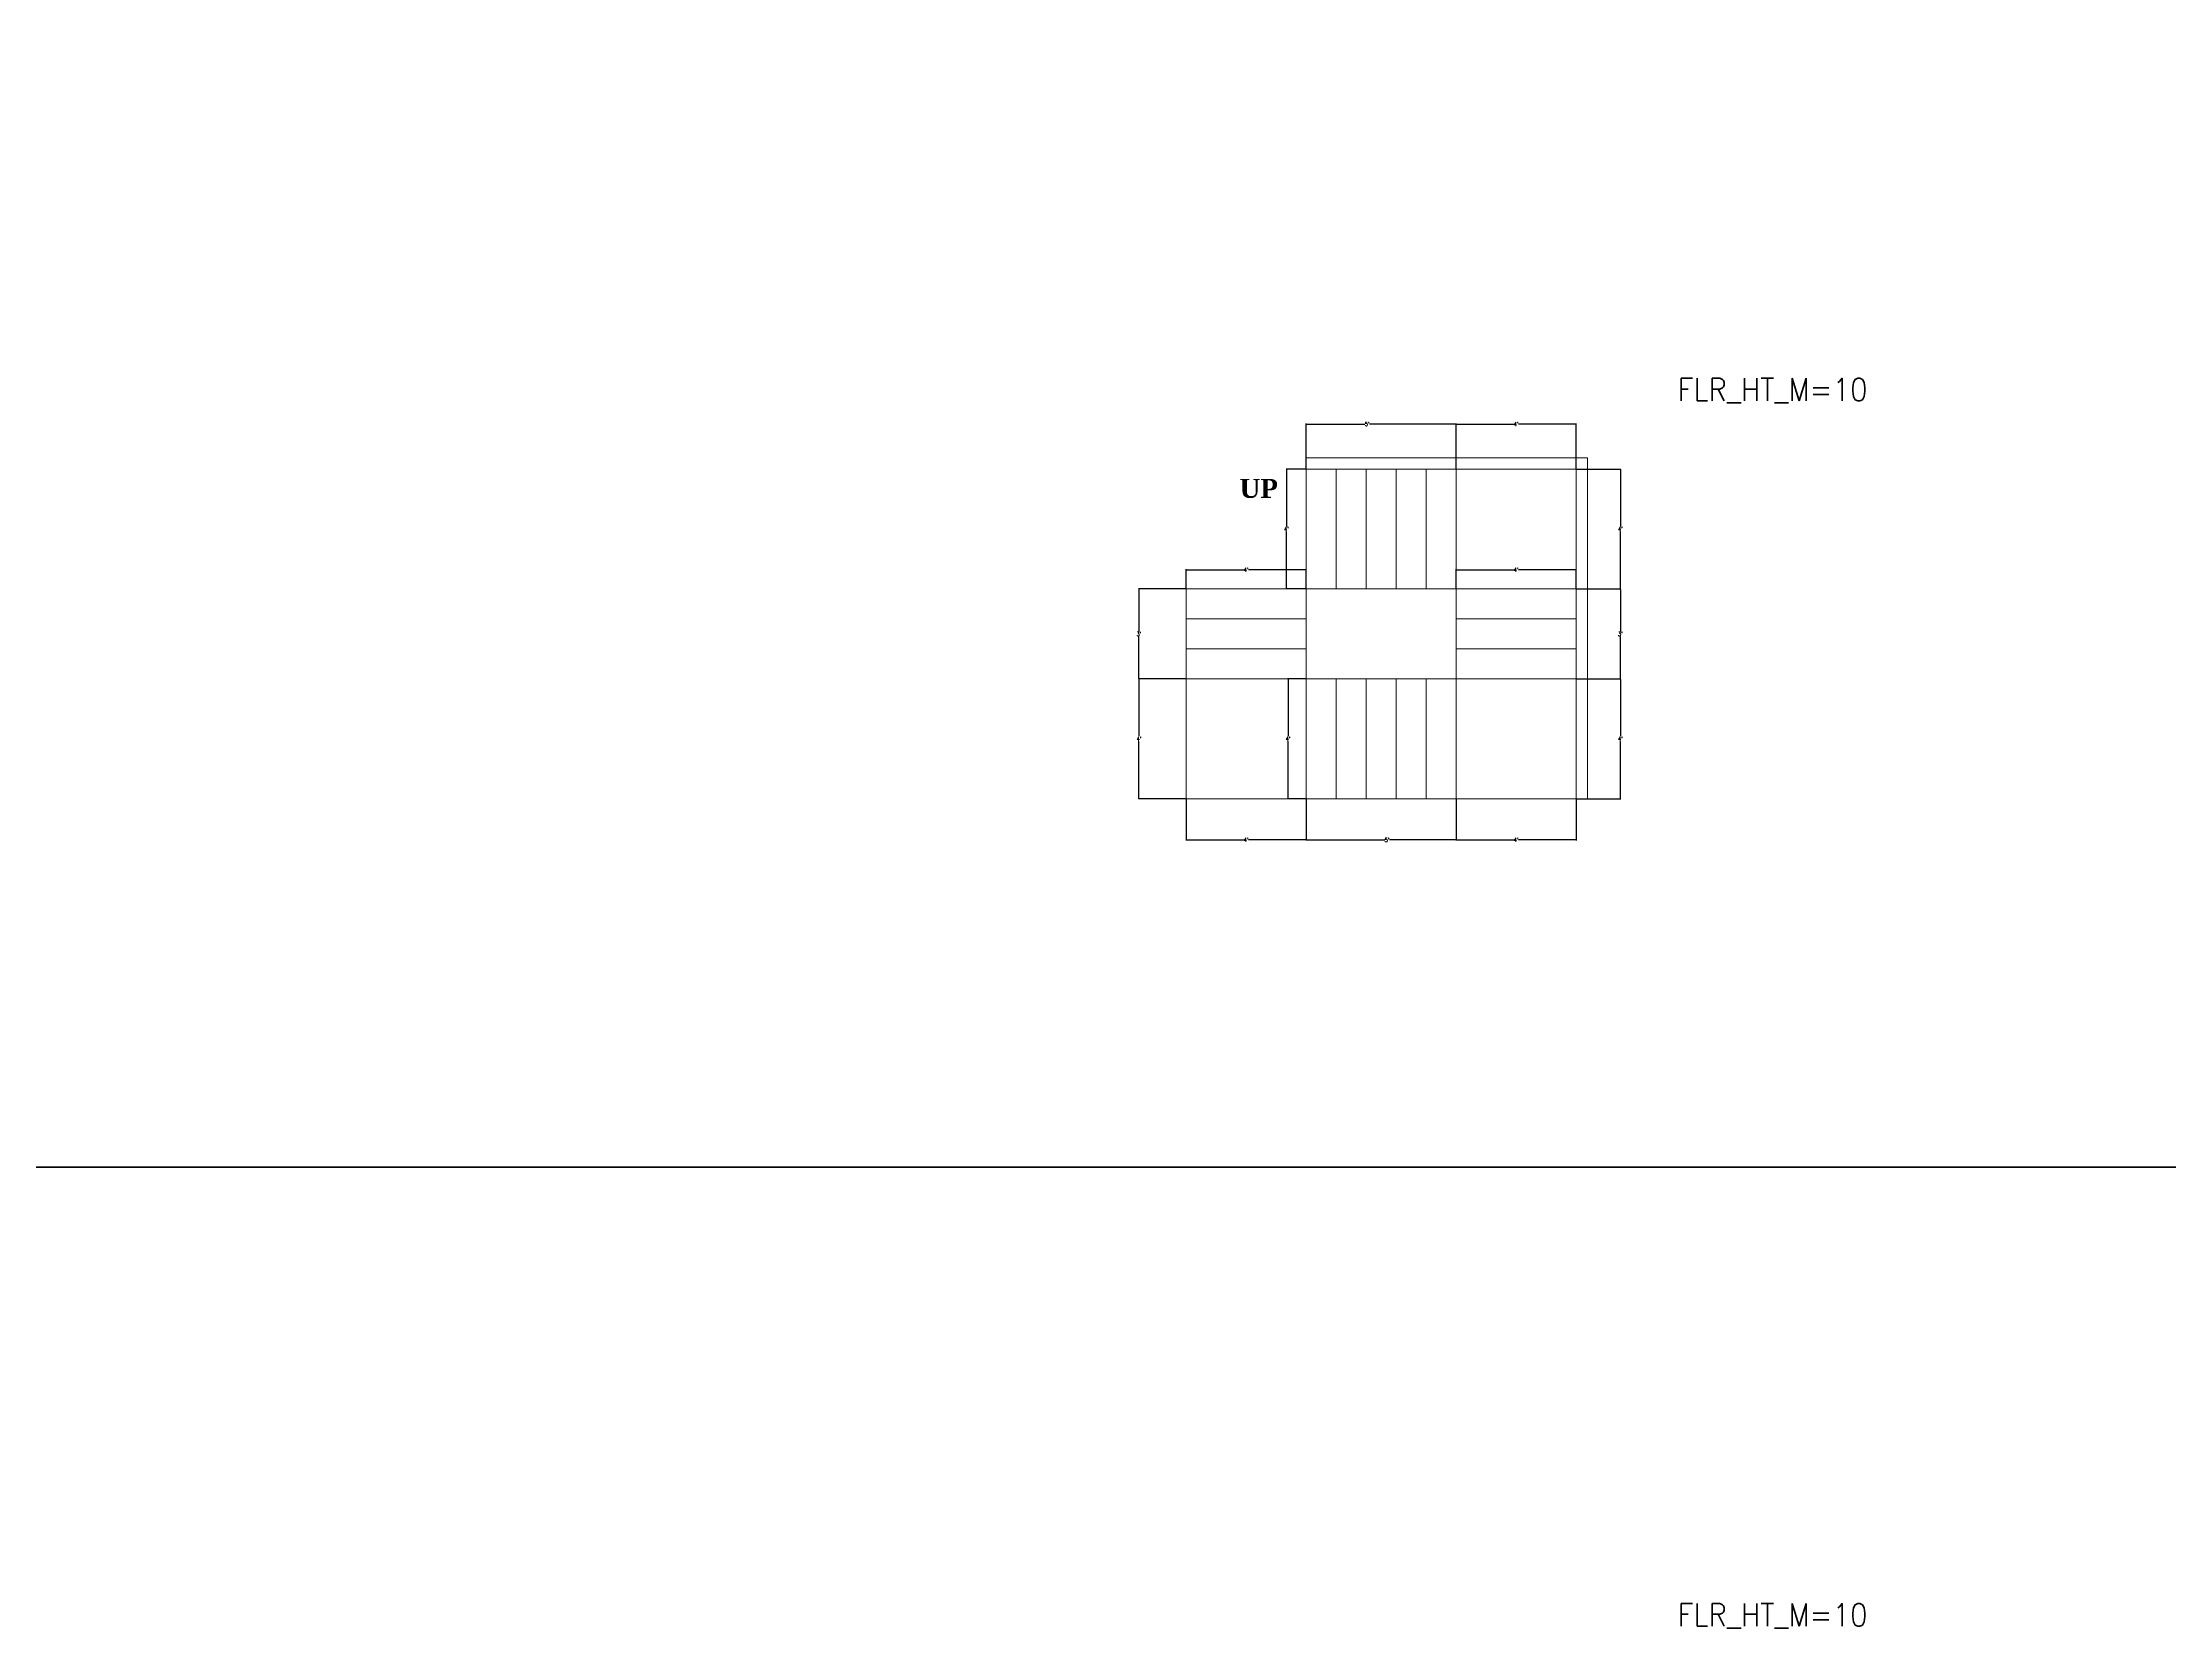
# Model space of a CAD drawing. Header units: feet. Extents: x -2086 to 4549, y -11457 to -6010.
# Drawn here: x 1997 to 2847, y -10754 to -10116 of the extents above; entities that cross this region are included whole.
import ezdxf

# ---------------------------------------------------------------- set-up
doc = ezdxf.new("R2010")
doc.units = ezdxf.units.FT
doc.header["$MEASUREMENT"] = 0
doc.layers.add('BLK_1_FLR_1_STAIR_1', color=7, linetype='Continuous', plot=False)
for name, color, linetype, lineweight in [('BLK_1_FLR_1_STAIR_2', 7, 'Continuous', 0), ('BLK_1_FLR_1_STAIR_2_FLIGHT_2', 7, 'Continuous', 0), ('BLK_1_FLR_1_STAIR_2_FLIGHT_3', 7, 'Continuous', 0), ('BLK_1_FLR_1_STAIR_2_FLIGHT_4', 7, 'Continuous', 0), ('BLK_1_FLR_1_STAIR_2_LANDING_1', 7, 'Continuous', 0), ('BLK_1_FLR_1_STAIR_2_LANDING_2', 7, 'Continuous', 0), ('BLK_1_FLR_1_STAIR_2_LANDING_3', 7, 'Continuous', 0)]:
    doc.layers.add(name, color=color, linetype=linetype, lineweight=lineweight)
doc.layers.add('BLK_1_FLR_1_STAIR_2_FLIGHT_1', color=7, linetype='Continuous', lineweight=0, true_color=0xffffff)
doc.styles.add('MtXpl_Georgia', font='Georgia Bold.ttf')
doc.styles.get("Standard").update_dxf_attribs({"font": 'standard'})
doc.dimstyles.get("Standard").update_dxf_attribs({"dimtxt": 1.625, "dimasz": 0.18, "dimexe": 0.18, "dimexo": 0.0625, "dimgap": 0.09, "dimtad": 0, "dimtih": 1, "dimtoh": 1, "dimdec": 1, "dimzin": 0, "dimdsep": 46, "dimlunit": 4, "dimtxsty": 'standard', "dimcen": 0.09, "dimadec": 0, "dimazin": 0, "dimtfac": 1, "dimtdec": 1, "dimtofl": 0, "dimtmove": 0, "dimatfit": 3, "dimfxl": 1, "dimtolj": 1, "dimtzin": 0, "dimarcsym": 0})

# ---------------------------------------------------------------- blocks, each defined once
blk = doc.blocks.new('*D507')
at = {"layer": 'BLK_1_FLR_1_STAIR_2_FLIGHT_1', "color": 0, "lineweight": -2, "transparency": 16777216}
for p, q in [((2502.01, -10286.49), (2502.01, -10268.4)), ((2502.19, -10268.58), (2525.45, -10268.58)), ((2561.83, -10268.58), (2527.33, -10268.58)), ((2562.01, -10286.49), (2562.01, -10268.4))]:
    blk.add_line(p, q, dxfattribs=at)
at = {"layer": 'BLK_1_FLR_1_STAIR_2_FLIGHT_1', "color": 0, "transparency": 16777216}
for points in [[(2502.19, -10268.55), (2502.19, -10268.61), (2502.01, -10268.58)], [(2561.83, -10268.55), (2561.83, -10268.61), (2562.01, -10268.58)]]:
    blk.add_solid(points, dxfattribs=at)
at = {"layer": 'Defpoints', "color": 0, "transparency": 16777216}
for p in [(2562.01, -10268.58), (2502.01, -10286.56), (2562.01, -10286.56)]:
    blk.add_point(p, dxfattribs=at)
at = {"layer": 'BLK_1_FLR_1_STAIR_2_FLIGHT_1', "color": 0, "transparency": 16777216, "insert": (2526.39, -10268.58), "char_height": 1.625, "attachment_point": 5}
blk.add_mtext("\\A1;5'", dxfattribs=at)
blk = doc.blocks.new('*D508')
at = {"layer": 'BLK_1_FLR_1_STAIR_2_FLIGHT_1', "color": 0, "lineweight": -2, "transparency": 16777216}
for p, q in [((2501.95, -10286.56), (2493.96, -10286.56)), ((2494.14, -10286.74), (2494.14, -10309.5)), ((2494.14, -10334.38), (2494.14, -10311.61)), ((2501.95, -10334.56), (2493.96, -10334.56))]:
    blk.add_line(p, q, dxfattribs=at)
at = {"layer": 'BLK_1_FLR_1_STAIR_2_FLIGHT_1', "color": 0, "transparency": 16777216}
for points in [[(2494.11, -10286.74), (2494.17, -10286.74), (2494.14, -10286.56)], [(2494.11, -10334.38), (2494.17, -10334.38), (2494.14, -10334.56)]]:
    blk.add_solid(points, dxfattribs=at)
at = {"layer": 'Defpoints', "color": 0, "transparency": 16777216}
for p in [(2502.01, -10286.56), (2494.14, -10334.56), (2502.01, -10334.56)]:
    blk.add_point(p, dxfattribs=at)
at = {"layer": 'BLK_1_FLR_1_STAIR_2_FLIGHT_1', "color": 0, "transparency": 16777216, "insert": (2494.14, -10310.56), "char_height": 1.625, "attachment_point": 5}
blk.add_mtext("\\A1;4'", dxfattribs=at)
blk = doc.blocks.new('*D509')
at = {"layer": 'BLK_1_FLR_1_STAIR_2_FLIGHT_2', "color": 0, "lineweight": -2, "transparency": 16777216}
for p, q in [((2610.07, -10334.56), (2627.86, -10334.56)), ((2627.68, -10334.74), (2627.68, -10351.5)), ((2627.68, -10370.38), (2627.68, -10353.61)), ((2610.07, -10370.56), (2627.86, -10370.56))]:
    blk.add_line(p, q, dxfattribs=at)
at = {"layer": 'BLK_1_FLR_1_STAIR_2_FLIGHT_2', "color": 0, "transparency": 16777216}
for points in [[(2627.65, -10334.74), (2627.71, -10334.74), (2627.68, -10334.56)], [(2627.65, -10370.38), (2627.71, -10370.38), (2627.68, -10370.56)]]:
    blk.add_solid(points, dxfattribs=at)
at = {"layer": 'Defpoints', "color": 0, "transparency": 16777216}
for p in [(2610.01, -10334.56), (2610.01, -10370.56), (2627.68, -10370.56)]:
    blk.add_point(p, dxfattribs=at)
at = {"layer": 'BLK_1_FLR_1_STAIR_2_FLIGHT_2', "color": 0, "transparency": 16777216, "insert": (2627.68, -10352.56), "char_height": 1.625, "attachment_point": 5}
blk.add_mtext("\\A1;3'", dxfattribs=at)
blk = doc.blocks.new('*D510')
at = {"layer": 'BLK_1_FLR_1_STAIR_2_FLIGHT_2', "color": 0, "lineweight": -2, "transparency": 16777216}
for p, q in [((2562.01, -10334.49), (2562.01, -10326.69)), ((2610.01, -10334.49), (2610.01, -10326.69)), ((2562.19, -10326.87), (2585.07, -10326.87)), ((2609.83, -10326.87), (2586.95, -10326.87))]:
    blk.add_line(p, q, dxfattribs=at)
at = {"layer": 'BLK_1_FLR_1_STAIR_2_FLIGHT_2', "color": 0, "transparency": 16777216}
for points in [[(2562.19, -10326.84), (2562.19, -10326.9), (2562.01, -10326.87)], [(2609.83, -10326.84), (2609.83, -10326.9), (2610.01, -10326.87)]]:
    blk.add_solid(points, dxfattribs=at)
at = {"layer": 'Defpoints', "color": 0, "transparency": 16777216}
for p in [(2562.01, -10334.56), (2610.01, -10326.87), (2610.01, -10334.56)]:
    blk.add_point(p, dxfattribs=at)
at = {"layer": 'BLK_1_FLR_1_STAIR_2_FLIGHT_2', "color": 0, "transparency": 16777216, "insert": (2586.01, -10326.87), "char_height": 1.625, "attachment_point": 5}
blk.add_mtext("\\A1;4'", dxfattribs=at)
blk = doc.blocks.new('*D511')
at = {"layer": 'BLK_1_FLR_1_STAIR_2_FLIGHT_3', "color": 0, "lineweight": -2, "transparency": 16777216}
for p, q in [((2502.01, -10418.62), (2502.01, -10435.11)), ((2562.01, -10418.62), (2562.01, -10435.11)), ((2502.19, -10434.93), (2533.42, -10434.93)), ((2561.83, -10434.93), (2535.3, -10434.93))]:
    blk.add_line(p, q, dxfattribs=at)
at = {"layer": 'BLK_1_FLR_1_STAIR_2_FLIGHT_3', "color": 0, "transparency": 16777216}
for points in [[(2502.19, -10434.9), (2502.19, -10434.96), (2502.01, -10434.93)], [(2561.83, -10434.9), (2561.83, -10434.96), (2562.01, -10434.93)]]:
    blk.add_solid(points, dxfattribs=at)
at = {"layer": 'Defpoints', "color": 0, "transparency": 16777216}
for p in [(2502.01, -10418.56), (2562.01, -10418.56), (2562.01, -10434.93)]:
    blk.add_point(p, dxfattribs=at)
at = {"layer": 'BLK_1_FLR_1_STAIR_2_FLIGHT_3', "color": 0, "transparency": 16777216, "insert": (2534.36, -10434.93), "char_height": 1.625, "attachment_point": 5}
blk.add_mtext("\\A1;5'", dxfattribs=at)
blk = doc.blocks.new('*D512')
at = {"layer": 'BLK_1_FLR_1_STAIR_2_FLIGHT_3', "color": 0, "lineweight": -2, "transparency": 16777216}
for p, q in [((2501.95, -10370.56), (2494.6, -10370.56)), ((2494.78, -10370.74), (2494.78, -10393.5)), ((2494.78, -10418.38), (2494.78, -10395.61)), ((2501.95, -10418.56), (2494.6, -10418.56))]:
    blk.add_line(p, q, dxfattribs=at)
at = {"layer": 'BLK_1_FLR_1_STAIR_2_FLIGHT_3', "color": 0, "transparency": 16777216}
for points in [[(2494.75, -10370.74), (2494.81, -10370.74), (2494.78, -10370.56)], [(2494.75, -10418.38), (2494.81, -10418.38), (2494.78, -10418.56)]]:
    blk.add_solid(points, dxfattribs=at)
at = {"layer": 'Defpoints', "color": 0, "transparency": 16777216}
for p in [(2494.78, -10370.56), (2502.01, -10370.56), (2502.01, -10418.56)]:
    blk.add_point(p, dxfattribs=at)
at = {"layer": 'BLK_1_FLR_1_STAIR_2_FLIGHT_3', "color": 0, "transparency": 16777216, "insert": (2494.78, -10394.56), "char_height": 1.625, "attachment_point": 5}
blk.add_mtext("\\A1;4'", dxfattribs=at)
blk = doc.blocks.new('*D513')
at = {"layer": 'BLK_1_FLR_1_STAIR_2_LANDING_1', "color": 0, "lineweight": -2, "transparency": 16777216}
for p, q in [((2610.07, -10286.56), (2627.86, -10286.56)), ((2627.68, -10286.74), (2627.68, -10309.5)), ((2627.68, -10334.38), (2627.68, -10311.61)), ((2610.07, -10334.56), (2627.86, -10334.56))]:
    blk.add_line(p, q, dxfattribs=at)
at = {"layer": 'BLK_1_FLR_1_STAIR_2_LANDING_1', "color": 0, "transparency": 16777216}
for points in [[(2627.65, -10286.74), (2627.71, -10286.74), (2627.68, -10286.56)], [(2627.65, -10334.38), (2627.71, -10334.38), (2627.68, -10334.56)]]:
    blk.add_solid(points, dxfattribs=at)
at = {"layer": 'Defpoints', "color": 0, "transparency": 16777216}
for p in [(2610.01, -10286.56), (2627.68, -10286.56), (2610.01, -10334.56)]:
    blk.add_point(p, dxfattribs=at)
at = {"layer": 'BLK_1_FLR_1_STAIR_2_LANDING_1', "color": 0, "transparency": 16777216, "insert": (2627.68, -10310.56), "char_height": 1.625, "attachment_point": 5}
blk.add_mtext("\\A1;4'", dxfattribs=at)
blk = doc.blocks.new('*D514')
at = {"layer": 'BLK_1_FLR_1_STAIR_2_LANDING_2', "color": 0, "lineweight": -2, "transparency": 16777216}
for p, q in [((2610.07, -10370.56), (2627.86, -10370.56)), ((2627.68, -10370.74), (2627.68, -10393.5)), ((2627.68, -10418.38), (2627.68, -10395.61)), ((2610.07, -10418.56), (2627.86, -10418.56))]:
    blk.add_line(p, q, dxfattribs=at)
at = {"layer": 'BLK_1_FLR_1_STAIR_2_LANDING_2', "color": 0, "transparency": 16777216}
for points in [[(2627.65, -10370.74), (2627.71, -10370.74), (2627.68, -10370.56)], [(2627.65, -10418.38), (2627.71, -10418.38), (2627.68, -10418.56)]]:
    blk.add_solid(points, dxfattribs=at)
at = {"layer": 'Defpoints', "color": 0, "transparency": 16777216}
for p in [(2610.01, -10370.56), (2610.01, -10418.56), (2627.68, -10418.56)]:
    blk.add_point(p, dxfattribs=at)
at = {"layer": 'BLK_1_FLR_1_STAIR_2_LANDING_2', "color": 0, "transparency": 16777216, "insert": (2627.68, -10394.56), "char_height": 1.625, "attachment_point": 5}
blk.add_mtext("\\A1;4'", dxfattribs=at)
blk = doc.blocks.new('*D547')
at = {"layer": 'BLK_1_FLR_1_STAIR_2_LANDING_2', "color": 0, "lineweight": -2, "transparency": 16777216}
for p, q in [((2562.01, -10418.62), (2562.01, -10435.11)), ((2610.01, -10418.62), (2610.01, -10435.11)), ((2562.19, -10434.93), (2585.07, -10434.93)), ((2609.83, -10434.93), (2586.95, -10434.93))]:
    blk.add_line(p, q, dxfattribs=at)
at = {"layer": 'BLK_1_FLR_1_STAIR_2_LANDING_2', "color": 0, "transparency": 16777216}
for points in [[(2562.19, -10434.9), (2562.19, -10434.96), (2562.01, -10434.93)], [(2609.83, -10434.9), (2609.83, -10434.96), (2610.01, -10434.93)]]:
    blk.add_solid(points, dxfattribs=at)
at = {"layer": 'Defpoints', "color": 0, "transparency": 16777216}
for p in [(2562.01, -10418.56), (2610.01, -10418.56), (2610.01, -10434.93)]:
    blk.add_point(p, dxfattribs=at)
at = {"layer": 'BLK_1_FLR_1_STAIR_2_LANDING_2', "color": 0, "transparency": 16777216, "insert": (2586.01, -10434.93), "char_height": 1.625, "attachment_point": 5}
blk.add_mtext("\\A1;4'", dxfattribs=at)
blk = doc.blocks.new('*D515')
at = {"layer": 'BLK_1_FLR_1_STAIR_2_LANDING_1', "color": 0, "lineweight": -2, "transparency": 16777216}
for p, q in [((2562.01, -10286.49), (2562.01, -10268.4)), ((2562.19, -10268.58), (2585.07, -10268.58)), ((2609.83, -10268.58), (2586.95, -10268.58)), ((2610.01, -10286.49), (2610.01, -10268.4))]:
    blk.add_line(p, q, dxfattribs=at)
at = {"layer": 'BLK_1_FLR_1_STAIR_2_LANDING_1', "color": 0, "transparency": 16777216}
for points in [[(2562.19, -10268.55), (2562.19, -10268.61), (2562.01, -10268.58)], [(2609.83, -10268.55), (2609.83, -10268.61), (2610.01, -10268.58)]]:
    blk.add_solid(points, dxfattribs=at)
at = {"layer": 'Defpoints', "color": 0, "transparency": 16777216}
for p in [(2610.01, -10268.58), (2562.01, -10286.56), (2610.01, -10286.56)]:
    blk.add_point(p, dxfattribs=at)
at = {"layer": 'BLK_1_FLR_1_STAIR_2_LANDING_1', "color": 0, "transparency": 16777216, "insert": (2586.01, -10268.58), "char_height": 1.625, "attachment_point": 5}
blk.add_mtext("\\A1;4'", dxfattribs=at)
blk = doc.blocks.new('*D516')
at = {"layer": 'BLK_1_FLR_1_STAIR_2_FLIGHT_4', "color": 0, "lineweight": -2, "transparency": 16777216}
for p, q in [((2453.95, -10334.56), (2434.94, -10334.56)), ((2435.12, -10334.74), (2435.12, -10351.5)), ((2435.12, -10370.38), (2435.12, -10353.61)), ((2453.95, -10370.56), (2434.94, -10370.56))]:
    blk.add_line(p, q, dxfattribs=at)
at = {"layer": 'BLK_1_FLR_1_STAIR_2_FLIGHT_4', "color": 0, "transparency": 16777216}
for points in [[(2435.09, -10334.74), (2435.15, -10334.74), (2435.12, -10334.56)], [(2435.09, -10370.38), (2435.15, -10370.38), (2435.12, -10370.56)]]:
    blk.add_solid(points, dxfattribs=at)
at = {"layer": 'Defpoints', "color": 0, "transparency": 16777216}
for p in [(2454.01, -10334.56), (2435.12, -10370.56), (2454.01, -10370.56)]:
    blk.add_point(p, dxfattribs=at)
at = {"layer": 'BLK_1_FLR_1_STAIR_2_FLIGHT_4', "color": 0, "transparency": 16777216, "insert": (2435.12, -10352.56), "char_height": 1.625, "attachment_point": 5}
blk.add_mtext("\\A1;3'", dxfattribs=at)
blk = doc.blocks.new('*D517')
at = {"layer": 'BLK_1_FLR_1_STAIR_2_FLIGHT_4', "color": 0, "lineweight": -2, "transparency": 16777216}
for p, q in [((2454.01, -10334.49), (2454.01, -10326.69)), ((2502.01, -10334.49), (2502.01, -10326.69)), ((2454.19, -10326.87), (2477.07, -10326.87)), ((2501.83, -10326.87), (2478.95, -10326.87))]:
    blk.add_line(p, q, dxfattribs=at)
at = {"layer": 'BLK_1_FLR_1_STAIR_2_FLIGHT_4', "color": 0, "transparency": 16777216}
for points in [[(2454.19, -10326.84), (2454.19, -10326.9), (2454.01, -10326.87)], [(2501.83, -10326.84), (2501.83, -10326.9), (2502.01, -10326.87)]]:
    blk.add_solid(points, dxfattribs=at)
at = {"layer": 'Defpoints', "color": 0, "transparency": 16777216}
for p in [(2454.01, -10334.56), (2502.01, -10326.87), (2502.01, -10334.56)]:
    blk.add_point(p, dxfattribs=at)
at = {"layer": 'BLK_1_FLR_1_STAIR_2_FLIGHT_4', "color": 0, "transparency": 16777216, "insert": (2478.01, -10326.87), "char_height": 1.625, "attachment_point": 5}
blk.add_mtext("\\A1;4'", dxfattribs=at)
blk = doc.blocks.new('*D518')
at = {"layer": 'BLK_1_FLR_1_STAIR_2_LANDING_3', "color": 0, "lineweight": -2, "transparency": 16777216}
for p, q in [((2453.95, -10370.56), (2434.97, -10370.56)), ((2435.15, -10370.74), (2435.15, -10393.5)), ((2435.15, -10418.38), (2435.15, -10395.61)), ((2453.95, -10418.56), (2434.97, -10418.56))]:
    blk.add_line(p, q, dxfattribs=at)
at = {"layer": 'BLK_1_FLR_1_STAIR_2_LANDING_3', "color": 0, "transparency": 16777216}
for points in [[(2435.12, -10370.74), (2435.18, -10370.74), (2435.15, -10370.56)], [(2435.12, -10418.38), (2435.18, -10418.38), (2435.15, -10418.56)]]:
    blk.add_solid(points, dxfattribs=at)
at = {"layer": 'Defpoints', "color": 0, "transparency": 16777216}
for p in [(2454.01, -10370.56), (2435.15, -10418.56), (2454.01, -10418.56)]:
    blk.add_point(p, dxfattribs=at)
at = {"layer": 'BLK_1_FLR_1_STAIR_2_LANDING_3', "color": 0, "transparency": 16777216, "insert": (2435.15, -10394.56), "char_height": 1.625, "attachment_point": 5}
blk.add_mtext("\\A1;4'", dxfattribs=at)
blk = doc.blocks.new('*D519')
at = {"layer": 'BLK_1_FLR_1_STAIR_2_LANDING_3', "color": 0, "lineweight": -2, "transparency": 16777216}
for p, q in [((2454.01, -10418.62), (2454.01, -10435.11)), ((2502.01, -10418.62), (2502.01, -10435.11)), ((2454.19, -10434.93), (2477.07, -10434.93)), ((2501.83, -10434.93), (2478.95, -10434.93))]:
    blk.add_line(p, q, dxfattribs=at)
at = {"layer": 'BLK_1_FLR_1_STAIR_2_LANDING_3', "color": 0, "transparency": 16777216}
for points in [[(2454.19, -10434.9), (2454.19, -10434.96), (2454.01, -10434.93)], [(2501.83, -10434.9), (2501.83, -10434.96), (2502.01, -10434.93)]]:
    blk.add_solid(points, dxfattribs=at)
at = {"layer": 'Defpoints', "color": 0, "transparency": 16777216}
for p in [(2454.01, -10418.56), (2502.01, -10418.56), (2502.01, -10434.93)]:
    blk.add_point(p, dxfattribs=at)
at = {"layer": 'BLK_1_FLR_1_STAIR_2_LANDING_3', "color": 0, "transparency": 16777216, "insert": (2478.01, -10434.93), "char_height": 1.625, "attachment_point": 5}
blk.add_mtext("\\A1;4'", dxfattribs=at)

msp = doc.modelspace()

# ---------------------------------------------------------------- linework, layer by layer
for points in [[(-1223.89, -9675.01), (4548.57, -9675.01), (4548.57, -10565.82), (-1223.89, -10565.82), (-1223.89, -9675.01)], [(-1223.89, -10565.82), (4548.57, -10565.82), (4548.57, -11456.63), (-1223.89, -11456.63), (-1223.89, -10565.82)]]:
    msp.add_lwpolyline(points, close=True)
at = {"layer": 'BLK_1_FLR_1_STAIR_2'}
msp.add_lwpolyline([(2614.54, -10282.03), (2502.01, -10282.03), (2502.01, -10418.56), (2614.54, -10418.56)], close=True, dxfattribs=at)
at = {"layer": 'BLK_1_FLR_1_STAIR_2_FLIGHT_1', "color": 3}
for p, q in [((2502.01, -10334.56), (2502.01, -10286.56)), ((2514.01, -10334.56), (2514.01, -10286.56)), ((2526.01, -10334.56), (2526.01, -10286.56)), ((2538.01, -10334.56), (2538.01, -10286.56)), ((2550.01, -10334.56), (2550.01, -10286.56)), ((2562.01, -10334.56), (2562.01, -10286.56))]:
    msp.add_line(p, q, dxfattribs=at)
at = {"layer": 'BLK_1_FLR_1_STAIR_2_FLIGHT_1'}
msp.add_lwpolyline([(2502.01, -10286.56), (2502.01, -10334.56), (2562.01, -10334.56), (2562.01, -10286.56), (2502.01, -10286.56)], close=True, dxfattribs=at)
at = {"layer": 'BLK_1_FLR_1_STAIR_2_FLIGHT_2', "color": 3}
for p, q in [((2562.01, -10334.56), (2610.01, -10334.56)), ((2562.01, -10346.56), (2610.01, -10346.56)), ((2562.01, -10358.56), (2610.01, -10358.56)), ((2562.01, -10370.56), (2610.01, -10370.56))]:
    msp.add_line(p, q, dxfattribs=at)
at = {"layer": 'BLK_1_FLR_1_STAIR_2_FLIGHT_2'}
msp.add_lwpolyline([(2562.01, -10334.56), (2610.01, -10334.56), (2610.01, -10370.56), (2562.01, -10370.56), (2562.01, -10334.56)], close=True, dxfattribs=at)
at = {"layer": 'BLK_1_FLR_1_STAIR_2_FLIGHT_3', "color": 3}
for p, q in [((2502.01, -10418.56), (2502.01, -10370.56)), ((2514.01, -10370.56), (2514.01, -10418.56)), ((2526.01, -10370.56), (2526.01, -10418.56)), ((2538.01, -10370.56), (2538.01, -10418.56)), ((2550.01, -10370.56), (2550.01, -10418.56)), ((2562.01, -10370.56), (2562.01, -10418.56))]:
    msp.add_line(p, q, dxfattribs=at)
at = {"layer": 'BLK_1_FLR_1_STAIR_2_FLIGHT_3'}
msp.add_lwpolyline([(2502.01, -10370.56), (2562.01, -10370.56), (2562.01, -10418.56), (2502.01, -10418.56), (2502.01, -10370.56)], close=True, dxfattribs=at)
at = {"layer": 'BLK_1_FLR_1_STAIR_2_FLIGHT_4', "color": 3}
for p, q in [((2454.01, -10334.56), (2502.01, -10334.56)), ((2454.01, -10346.56), (2502.01, -10346.56)), ((2454.01, -10358.56), (2502.01, -10358.56)), ((2454.01, -10370.56), (2502.01, -10370.56))]:
    msp.add_line(p, q, dxfattribs=at)
at = {"layer": 'BLK_1_FLR_1_STAIR_2_FLIGHT_4'}
msp.add_lwpolyline([(2454.01, -10334.56), (2502.01, -10334.56), (2502.01, -10370.56), (2454.01, -10370.56), (2454.01, -10334.56)], close=True, dxfattribs=at)
at = {"layer": 'BLK_1_FLR_1_STAIR_2_LANDING_1'}
msp.add_lwpolyline([(2562.01, -10286.56), (2610.01, -10286.56), (2610.01, -10334.56), (2562.01, -10334.56), (2562.01, -10286.56)], close=True, dxfattribs=at)
at = {"layer": 'BLK_1_FLR_1_STAIR_2_LANDING_2'}
msp.add_lwpolyline([(2562.01, -10370.56), (2610.01, -10370.56), (2610.01, -10418.56), (2562.01, -10418.56), (2562.01, -10370.56)], close=True, dxfattribs=at)
at = {"layer": 'BLK_1_FLR_1_STAIR_2_LANDING_3'}
msp.add_lwpolyline([(2454.01, -10370.56), (2502.01, -10370.56), (2502.01, -10418.56), (2454.01, -10418.56), (2454.01, -10370.56)], close=True, dxfattribs=at)

# ---------------------------------------------------------------- texts
at = {"style": 'MtXpl_Georgia'}
msp.add_text('UP', height=7.618, dxfattribs=at).set_placement((2475.4, -10298.12))
at = {"layer": 'BLK_1_FLR_1_STAIR_1', "insert": (2650.61, -10740.44), "char_height": 9.0057, "width": 96.0609, "attachment_point": 1}
msp.add_mtext('FLR_HT_M=10', dxfattribs=at)
at = {"layer": 'BLK_1_FLR_1_STAIR_2', "insert": (2650.61, -10250.28), "char_height": 9.0057, "width": 96.0609, "attachment_point": 1}
msp.add_mtext('FLR_HT_M=10', dxfattribs=at)

# ---------------------------------------------------------------- dimensions: what is measured, and where the dimension line sits
at = {"layer": 'BLK_1_FLR_1_STAIR_2_FLIGHT_1', "color": 1}
dim = msp.add_linear_dim(base=(2562.01, -10268.58), p1=(2502.01, -10286.56), p2=(2562.01, -10286.56), dimstyle='Standard', dxfattribs=at)
dim.commit()
dim.dimension.update_dxf_attribs({"geometry": '*D507', "text_midpoint": (2526.39, -10268.58), "dimtype": 160})
at = {"layer": 'BLK_1_FLR_1_STAIR_2_FLIGHT_1', "color": 2}
dim = msp.add_linear_dim(base=(2494.14, -10334.56), p1=(2502.01, -10286.56), p2=(2502.01, -10334.56), angle=90, dimstyle='Standard', dxfattribs=at)
dim.commit()
dim.dimension.update_dxf_attribs({"geometry": '*D508', "text_midpoint": (2494.14, -10310.56), "dimtype": 160})
at = {"layer": 'BLK_1_FLR_1_STAIR_2_FLIGHT_2', "color": 2}
dim = msp.add_linear_dim(base=(2610.01, -10326.87), p1=(2562.01, -10334.56), p2=(2610.01, -10334.56), dimstyle='Standard', dxfattribs=at)
dim.commit()
dim.dimension.update_dxf_attribs({"geometry": '*D510', "text_midpoint": (2586.01, -10326.87)})
at = {"layer": 'BLK_1_FLR_1_STAIR_2_FLIGHT_2', "color": 1}
dim = msp.add_linear_dim(base=(2627.68, -10370.56), p1=(2610.01, -10334.56), p2=(2610.01, -10370.56), angle=90, dimstyle='Standard', dxfattribs=at)
dim.commit()
dim.dimension.update_dxf_attribs({"geometry": '*D509', "text_midpoint": (2627.68, -10352.56)})
at = {"layer": 'BLK_1_FLR_1_STAIR_2_FLIGHT_3', "color": 2}
dim = msp.add_linear_dim(base=(2494.78, -10370.56), p1=(2502.01, -10418.56), p2=(2502.01, -10370.56), angle=90, dimstyle='Standard', dxfattribs=at)
dim.commit()
dim.dimension.update_dxf_attribs({"geometry": '*D512', "text_midpoint": (2494.78, -10394.56), "dimtype": 160})
at = {"layer": 'BLK_1_FLR_1_STAIR_2_FLIGHT_3', "color": 1}
dim = msp.add_linear_dim(base=(2562.01, -10434.93), p1=(2502.01, -10418.56), p2=(2562.01, -10418.56), dimstyle='Standard', dxfattribs=at)
dim.commit()
dim.dimension.update_dxf_attribs({"geometry": '*D511', "text_midpoint": (2534.36, -10434.93), "dimtype": 160})
at = {"layer": 'BLK_1_FLR_1_STAIR_2_FLIGHT_4', "color": 2}
dim = msp.add_linear_dim(base=(2502.01, -10326.87), p1=(2454.01, -10334.56), p2=(2502.01, -10334.56), dimstyle='Standard', dxfattribs=at)
dim.commit()
dim.dimension.update_dxf_attribs({"geometry": '*D517', "text_midpoint": (2478.01, -10326.87)})
at = {"layer": 'BLK_1_FLR_1_STAIR_2_FLIGHT_4', "color": 1}
dim = msp.add_linear_dim(base=(2435.12, -10370.56), p1=(2454.01, -10334.56), p2=(2454.01, -10370.56), angle=90, dimstyle='Standard', dxfattribs=at)
dim.commit()
dim.dimension.update_dxf_attribs({"geometry": '*D516', "text_midpoint": (2435.12, -10352.56)})
at = {"layer": 'BLK_1_FLR_1_STAIR_2_LANDING_1', "color": 1}
dim = msp.add_linear_dim(base=(2610.01, -10268.58), p1=(2562.01, -10286.56), p2=(2610.01, -10286.56), dimstyle='Standard', dxfattribs=at)
dim.commit()
dim.dimension.update_dxf_attribs({"geometry": '*D515', "text_midpoint": (2586.01, -10268.58)})
at = {"layer": 'BLK_1_FLR_1_STAIR_2_LANDING_1', "color": 2}
dim = msp.add_linear_dim(base=(2627.68, -10286.56), p1=(2610.01, -10334.56), p2=(2610.01, -10286.56), angle=90, dimstyle='Standard', dxfattribs=at)
dim.commit()
dim.dimension.update_dxf_attribs({"geometry": '*D513', "text_midpoint": (2627.68, -10310.56)})
at = {"layer": 'BLK_1_FLR_1_STAIR_2_LANDING_2', "color": 2}
dim = msp.add_linear_dim(base=(2627.68, -10418.56), p1=(2610.01, -10370.56), p2=(2610.01, -10418.56), angle=90, dimstyle='Standard', dxfattribs=at)
dim.commit()
dim.dimension.update_dxf_attribs({"geometry": '*D514', "text_midpoint": (2627.68, -10394.56)})
at = {"layer": 'BLK_1_FLR_1_STAIR_2_LANDING_2', "color": 1}
dim = msp.add_linear_dim(base=(2610.01, -10434.93), p1=(2562.01, -10418.56), p2=(2610.01, -10418.56), dimstyle='Standard', dxfattribs=at)
dim.commit()
dim.dimension.update_dxf_attribs({"geometry": '*D547', "text_midpoint": (2586.01, -10434.93)})
at = {"layer": 'BLK_1_FLR_1_STAIR_2_LANDING_3', "color": 2}
dim = msp.add_linear_dim(base=(2435.15, -10418.56), p1=(2454.01, -10370.56), p2=(2454.01, -10418.56), angle=90, dimstyle='Standard', dxfattribs=at)
dim.commit()
dim.dimension.update_dxf_attribs({"geometry": '*D518', "text_midpoint": (2435.15, -10394.56)})
at = {"layer": 'BLK_1_FLR_1_STAIR_2_LANDING_3', "color": 1}
dim = msp.add_linear_dim(base=(2502.01, -10434.93), p1=(2454.01, -10418.56), p2=(2502.01, -10418.56), dimstyle='Standard', dxfattribs=at)
dim.commit()
dim.dimension.update_dxf_attribs({"geometry": '*D519', "text_midpoint": (2478.01, -10434.93)})

doc.saveas('drawing.dxf')
